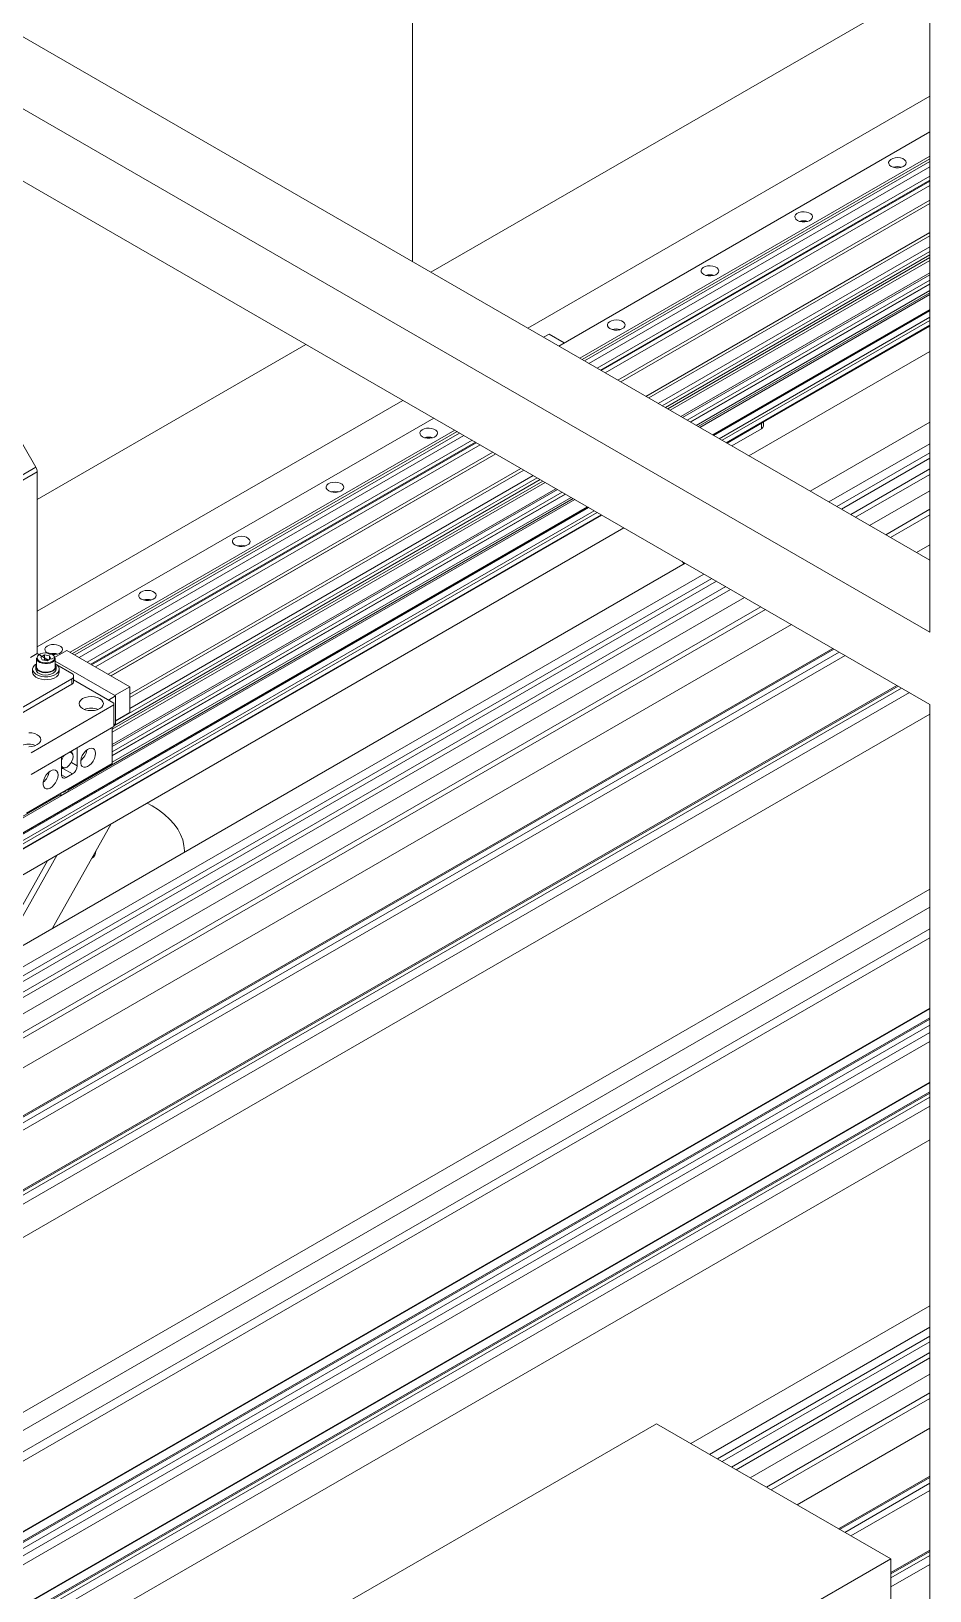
# Model space of a CAD drawing. Header units: millimetres. Extents: x 169 to 14583, y -399 to 10804.
# Drawn here: x 2308 to 2714, y 6802 to 7508 of the extents above; entities that cross this region are included whole.
import ezdxf

# ---------------------------------------------------------------- set-up
doc = ezdxf.new("R2010")
doc.units = ezdxf.units.MM
doc.header["$LTSCALE"] = 35

msp = doc.modelspace()

# ---------------------------------------------------------------- linework, layer by layer
at = {"color": 7, "linetype": 'Continuous', "lineweight": 18}
for p, q in [((2714.336, 7235.864), (2714.336, 7987.081)), ((2480.284, 7403.636), (2480.284, 7848.493)), ((2098.446, 7624.066), (2714.336, 7268.52)), ((2070.162, 7607.738), (2714.336, 7235.864)), ((2070.162, 7575.076), (2714.336, 7203.202)), ((2714.336, 7529.154), (2488.596, 7398.837)), ((2714.336, 7478.537), (2532.436, 7373.529)), ((2714.336, 7462.415), (2546.399, 7365.468)), ((2714.336, 7451.394), (2555.945, 7359.957)), ((2714.336, 7450.169), (2557.006, 7359.345)), ((2714.336, 7448.944), (2558.067, 7358.732)), ((2714.336, 7446.658), (2560.048, 7357.589)), ((2714.336, 7442.371), (2563.76, 7355.446)), ((2714.336, 7440.51), (2565.373, 7354.515)), ((2714.336, 7440.171), (2565.665, 7354.346)), ((2714.336, 7438.13), (2567.433, 7353.325)), ((2714.336, 7431.505), (2573.172, 7350.012)), ((2714.336, 7430.027), (2574.451, 7349.274)), ((2714.336, 7429.946), (2574.522, 7349.233)), ((2714.336, 7416.842), (2585.871, 7342.681)), ((2714.336, 7415.365), (2587.151, 7341.943)), ((2714.336, 7410.373), (2591.475, 7339.446)), ((2714.336, 7408.332), (2593.243, 7338.426)), ((2714.336, 7406.699), (2594.657, 7337.609)), ((2714.336, 7405.474), (2595.718, 7336.997)), ((2714.336, 7405.473), (2595.718, 7336.997)), ((2714.336, 7404.218), (2596.806, 7336.369)), ((2714.336, 7398.535), (2601.727, 7333.528)), ((2714.336, 7397.717), (2602.436, 7333.118)), ((2714.336, 7395.267), (2604.558, 7331.894)), ((2714.336, 7393.634), (2605.972, 7331.077)), ((2606.119, 7330.993), (2714.336, 7393.465)), ((2714.336, 7390.565), (2608.63, 7329.543)), ((2714.336, 7389.552), (2609.508, 7329.036)), ((2714.336, 7388.735), (2610.215, 7328.628)), ((2714.336, 7382.044), (2616.011, 7325.282)), ((2616.245, 7325.147), (2714.336, 7381.773)), ((2714.336, 7381.41), (2616.56, 7324.965)), ((2714.336, 7378.491), (2619.088, 7323.505)), ((2714.336, 7377.062), (2620.326, 7322.791)), ((2714.336, 7374.854), (2622.238, 7321.687)), ((2622.531, 7321.518), (2714.336, 7374.516)), ((2432.022, 7366.178), (2310.437, 7295.988)), ((2542.014, 7370.895), (2539.506, 7369.447)), ((2548.907, 7366.915), (2542.014, 7370.895)), ((2714.336, 7363.011), (2632.496, 7315.765)), ((2309.815, 7310.558), (2282.774, 7357.396)), ((2475.863, 7340.87), (2310.437, 7245.371)), ((2489.826, 7332.809), (2310.437, 7229.249)), ((2622.592, 7321.483), (2638.181, 7330.482)), ((2638.181, 7328.032), (2638.181, 7330.482)), ((2639.059, 7329.257), (2639.059, 7331.059)), ((2660.194, 7299.775), (2714.336, 7331.031)), ((2499.372, 7327.298), (2325.255, 7226.782)), ((2500.433, 7326.686), (2326.316, 7226.17)), ((2501.494, 7326.073), (2327.377, 7225.558)), ((2503.474, 7324.93), (2329.357, 7224.414)), ((2624.714, 7320.258), (2638.181, 7328.032)), ((2507.187, 7322.787), (2333.07, 7222.271)), ((2508.799, 7321.856), (2334.682, 7221.34)), ((2509.092, 7321.687), (2334.975, 7221.171)), ((2510.86, 7320.666), (2336.743, 7220.151)), ((2516.599, 7317.353), (2342.481, 7216.838)), ((2517.878, 7316.615), (2343.761, 7216.099)), ((2517.949, 7316.574), (2343.832, 7216.058)), ((2668.68, 7294.877), (2714.336, 7321.234)), ((2672.216, 7292.836), (2714.336, 7317.151)), ((2270.924, 7288.107), (2309.815, 7310.558)), ((2529.298, 7310.022), (2352.297, 7207.842)), ((2530.578, 7309.284), (2352.297, 7206.365)), ((2674.337, 7291.611), (2714.336, 7314.702)), ((2678.58, 7289.161), (2714.336, 7309.803)), ((2310.437, 7308.468), (2271.546, 7286.016)), ((2310.437, 7226.195), (2310.437, 7308.468)), ((2539.145, 7304.338), (2344.378, 7191.901)), ((2539.145, 7304.338), (2344.378, 7191.901)), ((2540.232, 7303.71), (2344.378, 7190.646)), ((2538.084, 7304.95), (2345.085, 7193.534)), ((2536.669, 7305.767), (2345.792, 7195.576)), ((2534.902, 7306.787), (2352.297, 7201.372)), ((2680.702, 7287.936), (2714.336, 7307.353)), ((2553.642, 7295.969), (2247.151, 7119.035)), ((2552.935, 7296.377), (2324.367, 7164.427)), ((2545.154, 7300.869), (2344.378, 7184.963)), ((2545.863, 7300.459), (2344.378, 7184.144)), ((2547.985, 7299.235), (2344.378, 7181.695)), ((2549.399, 7298.418), (2344.378, 7180.062)), ((2344.378, 7179.893), (2549.546, 7298.334)), ((2552.057, 7296.884), (2344.378, 7176.993)), ((2687.102, 7284.242), (2714.336, 7299.964)), ((2559.438, 7292.623), (2247.151, 7112.344)), ((2247.151, 7112.073), (2559.672, 7292.488)), ((2559.987, 7292.306), (2247.151, 7111.709)), ((2562.515, 7290.846), (2247.151, 7108.79)), ((2563.752, 7290.132), (2247.151, 7107.362)), ((2565.665, 7289.028), (2247.151, 7105.153)), ((2247.151, 7104.815), (2565.958, 7288.859)), ((2694.385, 7280.037), (2714.336, 7291.555)), ((2696.613, 7278.751), (2714.336, 7288.983)), ((2575.923, 7283.106), (2275.435, 7109.638)), ((2708.28, 7272.016), (2714.336, 7275.512)), ((1557.509, 6663.209), (2603.621, 7267.116)), ((2603.22, 7266.885), (2602.099, 7267.995)), ((1565.995, 6658.311), (2612.106, 7262.218)), ((1565.995, 6654.228), (2615.642, 7260.177)), ((1565.995, 6644.429), (2624.129, 7255.277)), ((1567.762, 6652.799), (2617.764, 7258.952)), ((1567.762, 6647.9), (2622.007, 7256.502)), ((1569.778, 6639.224), (2630.529, 7251.583)), ((1577.061, 6635.02), (2637.812, 7247.378)), ((1577.662, 6632.795), (2640.04, 7246.092)), ((1589.329, 6626.059), (2651.707, 7239.357)), ((1581.551, 6599.317), (2670.98, 7228.231)), ((1586.501, 6599.522), (2673.278, 7226.905)), ((1589.329, 6604.421), (2670.448, 7228.538)), ((1589.329, 6597.889), (2676.106, 7225.272)), ((2310.437, 7226.195), (2307.363, 7224.421)), ((2315.486, 7223.28), (2310.437, 7226.195)), ((2313.715, 7225.592), (2312.048, 7224.63)), ((2312.658, 7223.315), (2312.048, 7224.63)), ((2315.993, 7225.24), (2313.715, 7225.592)), ((2313.715, 7223.551), (2313.715, 7225.592)), ((2315.993, 7225.24), (2316.603, 7223.925)), ((2315.993, 7223.573), (2315.993, 7225.24)), ((2323.73, 7227.662), (2316.871, 7223.703)), ((2323.73, 7227.662), (2352.297, 7211.171)), ((2308.326, 7219.133), (2308.326, 7217.827)), ((2309.726, 7220.195), (2309.726, 7219.133)), ((2310.076, 7224.073), (2310.076, 7220.195)), ((2314.936, 7222.963), (2312.658, 7223.315)), ((2313.715, 7223.551), (2313.17, 7223.236)), ((2315.482, 7223.278), (2313.715, 7223.551)), ((2314.936, 7222.963), (2316.603, 7223.925)), ((2318.576, 7220.195), (2318.576, 7224.073)), ((2318.576, 7222.719), (2345.792, 7207.007)), ((2318.926, 7219.133), (2318.926, 7220.195)), ((2325.993, 7217.215), (2319.27, 7221.096)), ((2320.326, 7217.827), (2320.326, 7219.133)), ((1581.551, 6565.839), (2699.976, 7211.492)), ((1585.794, 6566.452), (2701.567, 7210.574)), ((1589.329, 6570.943), (2699.444, 7211.799)), ((2325.993, 7214.765), (2291.345, 7194.763)), ((2325.993, 7212.316), (2291.345, 7192.314)), ((2325.993, 7212.316), (2325.993, 7214.765)), ((2326.872, 7213.54), (2326.872, 7215.99)), ((2326.872, 7214.258), (2345.085, 7203.743)), ((2352.297, 7211.171), (2345.438, 7207.211)), ((2352.297, 7211.171), (2352.297, 7199.576)), ((1589.329, 6564.411), (2705.102, 7208.533)), ((2345.792, 7207.007), (2342.612, 7205.171)), ((2345.085, 7202.927), (2345.085, 7203.743)), ((2345.792, 7207.007), (2345.792, 7194.351)), ((1589.329, 6549.305), (2714.336, 7198.757)), ((2307.608, 7181.292), (2345.085, 7202.927)), ((2345.085, 7193.129), (2345.085, 7202.927)), ((2352.297, 7199.576), (2345.792, 7195.821)), ((2714.336, 6223.353), (2714.336, 7203.202)), ((2345.085, 7193.129), (2307.608, 7171.494)), ((2344.378, 7176.389), (2344.378, 7192.72)), ((2345.792, 7194.351), (2345.085, 7193.943)), ((2328.468, 7183.536), (2328.468, 7175.37)), ((2305.487, 7153.938), (2344.378, 7176.389)), ((2321.397, 7171.288), (2321.397, 7179.454)), ((2328.468, 7175.37), (2325.844, 7176.885)), ((2323.518, 7170.063), (2321.397, 7171.288)), ((2326.347, 7171.696), (2321.962, 7174.227)), ((2326.347, 7171.696), (2323.518, 7170.063)), ((2334.478, 7170.346), (2324.367, 7164.509)), ((2334.478, 7170.674), (2334.478, 7170.346)), ((2320.407, 7162.141), (2247.151, 7119.851)), ((2321.043, 7161.774), (2320.052, 7162.346)), ((2324.367, 7163.692), (2321.043, 7161.774)), ((2321.043, 7162.919), (2321.043, 7161.774)), ((2324.367, 7164.837), (2324.367, 7163.692)), ((2360.12, 7158.526), (2362.353, 7157.237)), ((2317.289, 7101.82), (2343.892, 7149.158)), ((2292.776, 7087.669), (2319.379, 7135.007)), ((2376.998, 7136.29), (2376.998, 7136.827)), ((2315.22, 7132.606), (2288.617, 7085.269)), ((1724.387, 6548.092), (2714.336, 7119.578)), ((1747.721, 6553.402), (2714.336, 7111.417)), ((1756.206, 6548.504), (2714.336, 7101.62)), ((1756.206, 6544.421), (2714.336, 7097.537)), ((1755.924, 6512.331), (2714.336, 7065.611)), ((1756.206, 6512.168), (2714.336, 7065.284)), ((1748.428, 6502.981), (2714.336, 7060.588)), ((1753.378, 6503.185), (2714.336, 7057.935)), ((1756.206, 6508.085), (2714.336, 7061.201)), ((1756.206, 6501.553), (2714.336, 7054.669)), ((1756.206, 6497.47), (2714.336, 7050.586)), ((1748.428, 6469.503), (2714.336, 7027.109)), ((1755.924, 6478.853), (2714.336, 7032.132)), ((1756.206, 6478.689), (2714.336, 7031.806)), ((1756.206, 6474.607), (2714.336, 7027.723)), ((1752.671, 6470.115), (2714.336, 7025.273)), ((1756.206, 6468.074), (2714.336, 7021.191)), ((1756.206, 6452.968), (2714.336, 7006.085)), ((2606.184, 6868.491), (2714.336, 6930.926)), ((2614.669, 6863.592), (2714.336, 6921.129)), ((2618.205, 6861.551), (2714.336, 6917.046)), ((2620.326, 6860.326), (2714.336, 6914.597)), ((2624.57, 6857.877), (2714.336, 6909.698)), ((2626.692, 6856.652), (2714.336, 6907.248)), ((2633.091, 6852.957), (2714.336, 6899.859)), ((2640.375, 6848.753), (2714.336, 6891.45)), ((2642.602, 6847.467), (2714.336, 6888.878)), ((2590.592, 6877.491), (2201.684, 6652.979)), ((2696.658, 6816.261), (2590.592, 6877.491)), ((2654.269, 6840.731), (2714.336, 6875.407)), ((2673.011, 6829.912), (2714.336, 6853.769)), ((2673.542, 6829.605), (2714.336, 6853.155)), ((2675.84, 6828.279), (2714.336, 6850.502)), ((2678.669, 6826.646), (2714.336, 6847.236)), ((2307.75, 6591.748), (2696.658, 6816.261)), ((2696.658, 6810.085), (2714.336, 6820.291)), ((2696.658, 6809.472), (2714.336, 6819.677)), ((2696.658, 6807.635), (2714.336, 6817.84)), ((2696.658, 6816.261), (2696.658, 6505.975)), ((2696.658, 6803.553), (2714.336, 6813.758))]:
    msp.add_line(p, q, dxfattribs=at)
at = {"color": 7, "linetype": 'Continuous', "lineweight": 18, "flags": 128}
for points in [[(2696.871, 7446.822), (2697.83, 7446.413), (2698.955, 7446.186), (2700.147, 7446.16), (2701.298, 7446.338), (2702.308, 7446.705), (2703.086, 7447.226), (2703.563, 7447.857), (2703.696, 7448.541), (2703.474, 7449.218), (2702.917, 7449.826), (2702.074, 7450.313), (2701.02, 7450.634), (2699.848, 7450.762), (2698.664, 7450.685), (2697.571, 7450.41), (2696.667, 7449.961), (2696.033, 7449.378), (2695.724, 7448.713), (2695.769, 7448.026), (2696.162, 7447.376), (2696.871, 7446.822)], [(2654.444, 7422.33), (2655.403, 7421.921), (2656.529, 7421.694), (2657.72, 7421.668), (2658.872, 7421.846), (2659.882, 7422.212), (2660.659, 7422.734), (2661.136, 7423.365), (2661.27, 7424.049), (2661.048, 7424.725), (2660.491, 7425.334), (2659.648, 7425.821), (2658.594, 7426.142), (2657.422, 7426.27), (2656.237, 7426.193), (2655.144, 7425.918), (2654.241, 7425.469), (2653.606, 7424.886), (2653.298, 7424.221), (2653.342, 7423.533), (2653.736, 7422.884), (2654.444, 7422.33)], [(2612.018, 7397.838), (2612.977, 7397.429), (2614.102, 7397.202), (2615.294, 7397.176), (2616.446, 7397.354), (2617.455, 7397.72), (2618.233, 7398.242), (2618.71, 7398.873), (2618.843, 7399.557), (2618.622, 7400.233), (2618.065, 7400.842), (2617.221, 7401.328), (2616.167, 7401.65), (2614.996, 7401.778), (2613.811, 7401.701), (2612.718, 7401.426), (2611.814, 7400.977), (2611.18, 7400.394), (2610.871, 7399.729), (2610.916, 7399.041), (2611.31, 7398.391), (2612.018, 7397.838)], [(2569.591, 7373.345), (2570.551, 7372.937), (2571.676, 7372.709), (2572.868, 7372.684), (2574.019, 7372.862), (2575.029, 7373.228), (2575.807, 7373.75), (2576.283, 7374.381), (2576.417, 7375.065), (2576.195, 7375.741), (2575.638, 7376.349), (2574.795, 7376.836), (2573.741, 7377.158), (2572.569, 7377.286), (2571.384, 7377.209), (2570.292, 7376.933), (2569.388, 7376.484), (2568.753, 7375.902), (2568.445, 7375.237), (2568.489, 7374.549), (2568.883, 7373.899), (2569.591, 7373.345)], [(2638.181, 7330.482), (2638.554, 7330.744), (2638.624, 7330.808)], [(2484.738, 7324.361), (2485.698, 7323.952), (2486.823, 7323.725), (2488.015, 7323.699), (2489.166, 7323.877), (2490.176, 7324.243), (2490.954, 7324.765), (2491.431, 7325.396), (2491.564, 7326.08), (2491.342, 7326.756), (2490.785, 7327.365), (2489.942, 7327.852), (2488.888, 7328.173), (2487.716, 7328.301), (2486.532, 7328.224), (2485.439, 7327.949), (2484.535, 7327.5), (2483.901, 7326.917), (2483.592, 7326.252), (2483.637, 7325.564), (2484.03, 7324.915), (2484.738, 7324.361)], [(2442.312, 7299.869), (2443.271, 7299.46), (2444.397, 7299.233), (2445.588, 7299.207), (2446.74, 7299.385), (2447.75, 7299.751), (2448.527, 7300.273), (2449.004, 7300.904), (2449.138, 7301.588), (2448.916, 7302.264), (2448.359, 7302.873), (2447.516, 7303.359), (2446.462, 7303.681), (2445.29, 7303.809), (2444.105, 7303.732), (2443.012, 7303.457), (2442.109, 7303.008), (2441.474, 7302.425), (2441.166, 7301.76), (2441.21, 7301.072), (2441.604, 7300.422), (2442.312, 7299.869)], [(2399.886, 7275.376), (2400.845, 7274.968), (2401.97, 7274.74), (2403.162, 7274.715), (2404.314, 7274.893), (2405.323, 7275.259), (2406.101, 7275.781), (2406.578, 7276.412), (2406.711, 7277.096), (2406.49, 7277.772), (2405.932, 7278.38), (2405.089, 7278.867), (2404.035, 7279.189), (2402.864, 7279.317), (2401.679, 7279.24), (2400.586, 7278.964), (2399.682, 7278.515), (2399.048, 7277.933), (2398.739, 7277.268), (2398.784, 7276.58), (2399.178, 7275.93), (2399.886, 7275.376)], [(2357.459, 7250.884), (2358.419, 7250.475), (2359.544, 7250.248), (2360.736, 7250.222), (2361.887, 7250.4), (2362.897, 7250.767), (2363.675, 7251.288), (2364.151, 7251.919), (2364.285, 7252.603), (2364.063, 7253.28), (2363.506, 7253.888), (2362.663, 7254.375), (2361.609, 7254.697), (2360.437, 7254.824), (2359.252, 7254.747), (2358.16, 7254.472), (2357.256, 7254.023), (2356.621, 7253.44), (2356.313, 7252.776), (2356.357, 7252.088), (2356.751, 7251.438), (2357.459, 7250.884)], [(2317.154, 7222.645), (2317.862, 7223.199), (2318.256, 7223.848), (2318.301, 7224.536), (2317.992, 7225.201), (2317.358, 7225.784), (2316.454, 7226.233), (2315.361, 7226.508), (2314.176, 7226.585), (2313.005, 7226.457), (2311.95, 7226.136), (2311.107, 7225.649), (2310.55, 7225.04), (2310.329, 7224.364), (2310.462, 7223.68), (2310.471, 7223.661)], [(2315.033, 7226.392), (2315.992, 7225.983), (2317.118, 7225.756), (2318.309, 7225.73), (2319.461, 7225.908), (2320.47, 7226.274), (2321.248, 7226.796), (2321.725, 7227.427), (2321.858, 7228.111), (2321.637, 7228.787), (2321.08, 7229.396), (2320.237, 7229.883), (2319.182, 7230.204), (2318.011, 7230.332), (2316.826, 7230.255), (2315.733, 7229.98), (2314.829, 7229.531), (2314.195, 7228.948), (2313.886, 7228.283), (2313.931, 7227.595), (2314.325, 7226.946), (2315.033, 7226.392)], [(2320.326, 7217.827), (2320.252, 7217.285), (2319.832, 7216.451), (2319.067, 7215.704), (2318.003, 7215.09), (2316.709, 7214.648), (2315.264, 7214.406), (2313.761, 7214.379), (2312.293, 7214.568), (2310.953, 7214.962), (2309.825, 7215.536), (2308.98, 7216.254), (2308.47, 7217.071), (2308.326, 7217.827)], [(2318.576, 7221.578), (2319.288, 7221.08), (2319.971, 7220.307), (2320.299, 7219.459), (2320.252, 7218.592), (2319.832, 7217.758), (2319.067, 7217.01), (2318.003, 7216.397), (2316.709, 7215.955), (2315.264, 7215.712), (2313.761, 7215.685), (2312.293, 7215.874), (2310.953, 7216.269), (2309.825, 7216.843), (2308.98, 7217.561), (2308.47, 7218.378), (2308.329, 7219.242), (2308.564, 7220.1), (2309.161, 7220.897), (2310.083, 7221.583), (2310.083, 7221.583)], [(2318.926, 7219.133), (2318.821, 7218.569), (2318.363, 7217.861), (2317.578, 7217.256), (2316.53, 7216.803), (2315.304, 7216.539), (2313.998, 7216.485), (2312.718, 7216.645), (2311.569, 7217.008), (2310.643, 7217.542), (2310.016, 7218.205), (2309.737, 7218.944), (2309.726, 7219.133)], [(2318.576, 7221.211), (2318.636, 7221.123), (2318.914, 7220.384), (2318.821, 7219.63), (2318.363, 7218.922), (2317.578, 7218.317), (2316.53, 7217.864), (2315.304, 7217.6), (2313.998, 7217.546), (2312.718, 7217.707), (2311.569, 7218.069), (2310.643, 7218.603), (2310.016, 7219.267), (2309.737, 7220.005), (2309.831, 7220.759), (2310.076, 7221.211)], [(2317.331, 7222.339), (2316.312, 7221.904), (2315.116, 7221.663), (2313.85, 7221.635), (2312.626, 7221.825), (2311.554, 7222.214), (2310.727, 7222.768), (2310.221, 7223.438), (2310.076, 7224.073)], [(2310.076, 7220.195), (2310.221, 7219.56), (2310.727, 7218.89), (2311.554, 7218.335), (2312.626, 7217.946), (2313.85, 7217.757), (2315.116, 7217.784), (2316.312, 7218.026), (2317.331, 7218.46)], [(2310.471, 7223.661), (2310.939, 7223.049), (2311.717, 7222.527), (2312.726, 7222.161), (2313.878, 7221.983), (2315.069, 7222.009), (2316.195, 7222.236), (2317.154, 7222.645)], [(2330.943, 7205.784), (2330.069, 7205.127), (2329.519, 7204.361), (2329.332, 7203.539), (2329.519, 7202.718), (2330.069, 7201.952), (2330.943, 7201.294), (2332.082, 7200.79), (2333.408, 7200.472), (2334.832, 7200.364), (2336.255, 7200.472), (2337.582, 7200.79), (2338.721, 7201.294), (2339.595, 7201.952), (2340.144, 7202.718), (2340.332, 7203.539), (2340.144, 7204.361), (2339.595, 7205.127), (2338.721, 7205.784), (2337.582, 7206.289), (2336.255, 7206.606), (2334.832, 7206.714), (2333.408, 7206.606), (2332.082, 7206.289), (2330.943, 7205.784)], [(2306.548, 7184.036), (2307.971, 7184.144), (2309.298, 7184.462), (2310.437, 7184.966), (2311.311, 7185.624), (2311.86, 7186.389), (2312.048, 7187.211), (2311.86, 7188.033), (2311.311, 7188.799), (2310.437, 7189.456), (2309.298, 7189.961), (2307.971, 7190.278), (2306.548, 7190.386)], [(2336.776, 7180.983), (2336.652, 7181.958), (2336.287, 7182.716), (2335.71, 7183.202), (2334.963, 7183.38), (2334.101, 7183.236), (2333.188, 7182.781), (2332.293, 7182.049), (2331.481, 7181.095), (2330.812, 7179.988), (2330.337, 7178.811), (2330.09, 7177.651), (2330.09, 7176.595), (2330.337, 7175.72), (2330.812, 7175.092), (2331.481, 7174.757), (2332.293, 7174.74), (2333.188, 7175.042), (2334.101, 7175.641), (2334.963, 7176.492), (2335.71, 7177.533), (2336.287, 7178.686), (2336.652, 7179.865), (2336.776, 7180.983)], [(2325.005, 7181.536), (2325.518, 7181.493), (2326.124, 7181.143), (2326.513, 7180.486), (2326.647, 7179.585), (2326.513, 7178.53), (2326.124, 7177.424), (2325.518, 7176.374), (2324.754, 7175.483), (2323.907, 7174.84), (2323.06, 7174.506), (2322.296, 7174.514), (2321.69, 7174.864), (2321.397, 7175.286)], [(2319.806, 7171.186), (2319.681, 7172.161), (2319.317, 7172.919), (2318.74, 7173.405), (2317.992, 7173.583), (2317.13, 7173.439), (2316.218, 7172.984), (2315.322, 7172.252), (2314.51, 7171.298), (2313.842, 7170.191), (2313.366, 7169.014), (2313.12, 7167.854), (2313.12, 7166.798), (2313.366, 7165.924), (2313.842, 7165.295), (2314.51, 7164.96), (2315.322, 7164.943), (2316.218, 7165.245), (2317.13, 7165.844), (2317.992, 7166.696), (2318.74, 7167.736), (2319.317, 7168.889), (2319.681, 7170.068), (2319.806, 7171.186)], [(2322.108, 7174.314), (2321.962, 7174.227), (2321.397, 7173.944)], [(2323.555, 7164.369), (2323.536, 7164.335), (2323.203, 7163.887), (2322.811, 7163.57), (2322.419, 7163.434), (2322.086, 7163.498), (2322.067, 7163.51)], [(2376.989, 7136.284), (2376.998, 7136.827), (2376.807, 7139.343), (2376.238, 7141.839), (2375.294, 7144.298), (2373.982, 7146.699), (2372.313, 7149.026), (2370.299, 7151.259), (2367.955, 7153.383), (2365.3, 7155.381), (2362.353, 7157.237)]]:
    msp.add_lwpolyline(points, dxfattribs=at)
at = {"color": 7, "linetype": 'Continuous', "lineweight": 18}
for centre, radius, start, end in [((2699.699, 7440.09), 6.594, 73.527499, 106.472501), ((2657.273, 7415.598), 6.594, 73.527499, 106.472501), ((2614.846, 7391.106), 6.594, 73.527499, 106.472501), ((2572.42, 7366.614), 6.594, 73.527499, 106.472501), ((2487.567, 7317.629), 6.594, 73.527499, 106.472501), ((2637.558, 7329.407), 1.509, 294.374658, 354.305201), ((2306.111, 7308.32), 4.328, 1.956499, 31.143728), ((2445.14, 7293.137), 6.594, 73.527499, 106.472501), ((2402.714, 7268.645), 6.594, 73.527499, 106.472501), ((2360.288, 7244.152), 6.594, 73.527499, 106.472501), ((2317.861, 7219.66), 6.594, 73.527499, 106.472501), ((2316.5, 7224.249), 2.083, 293.505504, 355.174356), ((2316.5, 7220.37), 2.083, 293.505504, 355.174356), ((2325.528, 7215.99), 1.31, 290.783421, 69.216579), ((2325.37, 7213.69), 1.509, 294.374658, 354.305201), ((2334.832, 7192.807), 8.7, 68.950895, 111.049105), ((2306.548, 7176.479), 8.7, 68.950895, 111.049105), ((2325.441, 7183.649), 7.48, 308.615798, 351.389578), ((2327.625, 7175.858), 6.531, 137.503229, 162.484826), ((2323.862, 7175.58), 4.61, 302.605478, 357.394522), ((2308.471, 7173.852), 7.48, 308.615798, 351.389578), ((2322.69, 7171.078), 1.31, 170.785963, 309.203285), ((2332.618, 7137.051), 4.386, 303.362893, 357.073218)]:
    msp.add_arc(centre, radius, start, end, dxfattribs=at)
for points, knots in [([(2326.539, 7180.298), (2326.518, 7180.409), (2326.428, 7180.889), (2326.153, 7181.47), (2325.824, 7181.858), (2325.737, 7181.959)], [0, 0, 0, 0, 0.1818562, 0.7853657, 1, 1, 1, 1]), ([(2321.397, 7174.411), (2321.403, 7174.409), (2321.759, 7174.322), (2322.406, 7174.36), (2323.004, 7174.511), (2323.254, 7174.574)], [0, 0, 0, 0, 0.01086254, 0.58587851, 1, 1, 1, 1])]:
    msp.add_open_spline(points, degree=3, knots=knots, dxfattribs=at)

doc.saveas('drawing.dxf')
